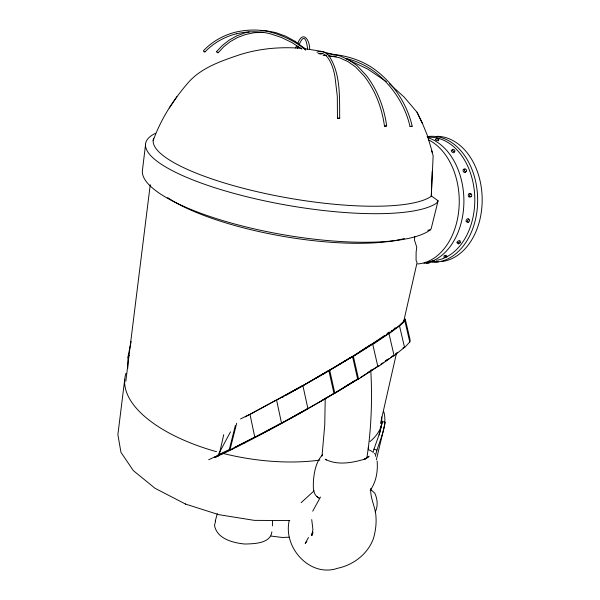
<?xml version="1.0" encoding="UTF-8"?>
<svg xmlns="http://www.w3.org/2000/svg" width="600" height="600" viewBox="0 0 600 600"><rect width="100%" height="100%" fill="white"/><g stroke="black" fill="none" stroke-linecap="round" stroke-linejoin="round"><path stroke-width="0.9" d="M325.222 398.175L324.75 424.928L322.013 456.075M316.875 52.23C321.233 50.25 326.175 52.365 329.032 55.867C340.95 73.988 339.405 97.56 339.697 118.32L337.462 118.17L337.312 96.427L335.093 77.73C333.69 67.485 327.668 50.242 318.165 53.7M127.748 368.438L128.002 357.788L129.135 355.312M431.588 150.727L433.147 155.797L431.295 195.885L430.785 196.612A143.708 34.23 9.9 0 1 268.815 194.272A143.708 34.23 9.9 0 1 153.66 138.255M414.75 236.535L414.472 240.06L416.768 247.23L416.123 252.112L416.07 260.235L417.053 262.657L403.882 320.64M368.243 448.373L368.438 446.97C371.52 421.485 372.278 395.715 370.748 370.087M145.583 144.285L142.387 170.76A149.123 39.682 9.9 0 0 266.858 231.615A149.123 39.682 9.9 0 0 430.485 229.755L431.183 228.623L438.097 200.798L431.295 195.885L432.225 171.225M124.703 379.56L117.885 434.64L120.945 452.303L133.305 470.58L155.025 488.287L185.55 504.082M125.82 381.285L150.248 184.725M366.795 458.543L368.438 446.97M403.785 320.31L403.605 321.435L398.213 326.415L387.697 334.118L352.41 356.692L303.293 385.38L245.31 416.895M272.415 525.908L272.483 520.433M215.565 521.153L214.522 525.352C216.84 538.912 233.243 542.94 244.958 544.035C253.95 543.757 270.615 543.607 271.868 531.832M130.605 344.108L131.137 341.483M127.86 357.39L130.425 344.978M289.178 520.8C283.035 547.695 310.132 577.912 337.822 568.215C353.678 564.9 368.017 553.74 373.515 538.298C375.457 531.352 376.493 524.123 375.968 516.908C375.668 507.105 370.005 498.472 370.748 488.588M219 455.67L223.718 434.685M372.998 452.768C376.087 441 382.733 429.315 381.683 416.955M380.528 423.472L396.465 353.303M379.245 435.007L382.305 421.567L385.312 422.243L376.365 459.757M375.337 456.345C378.457 441.63 387.923 427.342 383.873 411.908M215.235 521.115L217.335 513.66M230.498 431.827L218.138 454.92L229.267 449.588L235.335 425.603M236.685 423.232L229.95 449.888L254.16 437.4M312.87 532.2L311.962 535.425L312.892 529.245L311.722 519.623M153.172 140.655C160.74 119.377 173.16 100.028 187.89 83.017C200.827 67.905 220.763 61.185 239.062 54.968C259.275 48.427 280.68 46.605 301.793 48.36M312.832 532.08L311.28 535.162L312.81 533.213M295.642 48.008L296.618 45.6M297.375 48.645L298.358 46.252M375.24 512.01C378.173 506.092 377.505 498.975 374.737 493.11L370.92 489.697M297.78 43.305C302.985 29.82 309.915 40.125 309.645 49.215M299.13 44.737C304.058 32.805 306.555 39.735 307.65 49.267M312.712 511.192L320.445 497.062M308.475 537.502L305.235 543.39L306.877 541.38M438.097 200.798L436.597 203.093A150.54 36.502 9.9 0 1 246.623 196.702A150.54 36.502 9.9 0 1 155.55 133.282M176.91 96.698L169.267 108.03M370.178 490.342C376.267 481.995 378 471.007 377.123 460.92M386.678 125.917L384.472 126.12L386.678 125.917C384.188 107.663 377.483 89.858 366.127 75.248L356.962 65.49L348.69 59.843L340.215 56.017L331.395 53.932L326.257 53.767M305.73 50.085C295.688 41.55 283.538 35.745 270.892 32.205L270.772 32.175C259.282 29.13 247.222 29.52 235.695 32.108L235.575 32.138C223.38 35.258 212.025 41.572 203.4 50.805L204.007 51.773L204.892 51.742M395.183 327.697L393.007 330.225L391.447 330.653M322.41 454.86C316.072 461.82 314.295 471.457 313.447 480.525C313.343 486.015 312.375 493.545 317.595 497.085M337.462 118.17L339.697 118.32M403.043 347.933L404.58 347.558L409.688 342.082M367.853 457.567L369.105 456.217L363.952 459.487L365.595 458.842C352.98 462.75 337.44 465.787 325.185 459.195L326.34 460.072M216.608 51.547L222.458 45.367L229.178 40.125L236.752 35.88L244.868 32.85L249.18 31.95M218.153 52.68L223.958 46.568L230.438 41.498L237.757 37.418L245.7 34.463L253.995 32.737L263.535 32.31M315.96 378.195L316.185 377.985C339.413 364.418 362.918 350.61 384.817 335.303M404.752 321.112L399.555 326.108L404.58 347.558M204.877 52.057C213.345 43.013 224.483 36.803 236.46 33.758L236.34 33.787C247.59 31.275 259.343 30.878 270.548 33.87L281.362 37.432L291.93 42.555L301.853 49.088M301.17 502.643L314.085 490.838M387.188 359.558L385.155 361.312L388.972 358.673M392.347 356.183L394.118 355.718L404.228 347.58M395.43 353.978L397.41 352.425M399.202 326.108L389.018 333.788L394.118 355.718M386.97 333.645L389.183 331.98M367.53 372.975L372.675 369.293M446.707 255.382L445.147 255.337L443.685 256.185M378.593 366.368L393.548 355.8M378.803 365.7L360.623 377.4M380.918 364.237L383.04 362.775M390.502 357.623L392.79 356.04M373.455 344.017L388.447 333.847M357.84 378.78L356.347 379.748L358.538 379.095L377.85 366.502L372.705 344.138L370.5 344.903L360.93 350.978M321.255 400.942L333.975 393.487L328.868 370.553L303.66 385.23M359.085 378.382L357.548 379.365C317.558 403.897 276.495 426.683 234.495 447.585M372.705 344.138L353.392 356.4L358.538 379.095M351.225 357.135L339.915 363.99M339.675 389.993L348.795 384.39M350.303 383.468L355.59 380.212L345.015 386.715M338.153 390.93C300.293 413.73 261.495 435.007 221.782 454.388M329.73 370.38L352.545 356.558L357.69 379.26L334.837 393.308L329.73 370.38L294.923 390.27M282.135 397.447L283.77 396.533M285.405 395.618L293.377 391.132M307.882 408.45L281.535 423.188L276.593 400.147L302.843 385.403L307.882 408.45L308.407 408.465L294.892 415.822L295.282 415.815M275.858 400.32L249.983 414.345L254.805 437.257L280.8 423.353M289.905 392.812L303.382 385.515M240.555 418.95L249.337 414.495M214.522 457.185L230.415 449.64M208.642 459.757L218.265 455.34M216.18 456.967L218.58 455.865M214.455 457.522L218.535 455.798M332.76 54.682L337.267 54.877C350.625 56.82 363.743 61.492 374.707 69.465C393.315 83.258 407.01 103.583 412.185 126.21L410.062 126.555C404.918 104.333 391.53 84.338 373.237 70.778C365.362 65.123 355.335 60.57 345.54 58.365M410.077 126.562L412.185 126.21M445.215 255.93L445.665 255.803M242.655 443.467L244.087 443.183M427.725 230.243L430.485 229.755M319.868 54.165L322.635 53.677M268.222 430.252L269.168 430.095M289.77 520.597L254.325 520.365L218.827 514.673L185.257 503.985M323.138 55.477L326.64 55.62M428.565 261.743L429.21 261.457M260.43 30.652L265.748 30.652L275.76 32.595L285.532 36.127L295.095 41.325M218.85 454.882L220.987 454.763M229.267 449.588L232.11 449.445M289.163 537.202L282.293 537.48L271.05 536.062M329.423 55.718L339.487 57.75L347.752 61.5L355.5 66.84L364.26 76.155C375.435 90.57 382.02 108.127 384.472 126.12M328.778 56.355L336.157 56.662M304.125 48.57L322.185 51.472L334.26 54.975M373.815 449.153L376.778 450.022M368.228 449.558L372.36 451.545M345.75 58.635L367.853 69.15L386.355 81.653M316.702 496.433L319.718 498.518M318.03 497.4L318.817 497.97M303.855 47.835L305.82 49.733M294.983 41.242L303.96 47.902M464.85 169.523L464.632 169.35A1.838 1.215 63.9 0 0 463.35 169.38L463.162 169.665A1.838 1.215 63.9 0 0 464.145 172.38A1.838 1.215 63.9 0 0 465.743 171.278M389.377 83.738L404.213 97.14L417.007 112.2L422.535 123.637L427.2 135.023L432.457 152.572M374.4 453.353L374.962 454.05M422.535 123.637L417.007 112.2M382.305 421.567A130.553 58.927 10 0 1 369.99 441.585M319.83 460.088A130.553 58.927 10 0 1 222.892 453.375M216.487 451.68A130.553 58.927 10 0 1 125.985 373.312M218.13 52.305A0.96 0.405 34.5 0 1 217.792 52.74A0.96 0.405 34.5 0 1 216.705 52.028A0.96 0.405 34.5 0 1 216.855 51.48M404.43 238.507A139.417 37.598 9.9 0 1 167.64 197.595M428.4 139.785A63.9 44.73 88.6 0 1 458.91 209.138A63.9 44.73 88.6 0 1 417.638 263.955M438.338 261.825A62.775 45.037 88.9 0 1 432.945 261.472M437.033 136.29A62.775 45.037 88.9 0 1 482.115 196.47A62.775 45.037 88.9 0 1 441.96 261.555M427.08 136.665A63 44.977 88.8 0 1 477.645 198.548A63 44.977 88.8 0 1 429.405 262.028M427.928 137.738A63.675 44.797 88.6 0 1 463.86 203.843A63.675 44.797 88.6 0 1 424.005 263.317M428.025 137.317A61.74 43.987 88.8 0 1 474.6 193.942A61.74 43.987 88.8 0 1 436.478 260.31M434.715 260.543A61.74 43.987 88.8 0 1 432.06 260.707M438.345 140.01A1.8 0.51 17 0 1 437.662 140.67A1.8 0.51 17 0 1 435.345 139.507L435.428 139.395A1.8 0.51 17 0 1 435.908 139.297M468.84 219.39A1.86 1.095 -54.4 0 0 468.757 219.06L468.592 218.82A1.86 1.095 -54.4 0 0 467.317 218.903L466.965 219.18A1.86 1.095 -54.4 0 0 466.08 221.34A1.86 1.095 -54.4 0 0 467.58 221.655M459.967 241.335A1.838 0.735 -32.1 0 0 460.08 240.84L459.982 240.683A1.838 0.735 -32.1 0 0 458.715 240.788L458.295 240.99A1.838 0.735 -32.1 0 0 456.885 242.52A1.838 0.735 -32.1 0 0 458.265 242.678M454.125 151.403A1.823 0.938 37 0 1 453.188 152.648A1.823 0.938 37 0 1 451.312 150.488L451.44 150.278A1.823 0.938 37 0 1 452.715 150.262M470.707 194.243A1.853 1.268 -83.5 0 0 470.52 193.875L470.265 193.59A1.853 1.268 -83.5 0 0 468.99 193.65L468.72 193.958A1.853 1.268 -83.5 0 0 468.615 196.567A1.853 1.268 -83.5 0 0 470.423 196.478M409.92 340.718L409.822 342.112L404.895 321.165L405.202 318.907L410.01 339.36L409.92 340.718M444.12 257.303L447.022 256.597L444.12 257.303M429.127 262.95L426.202 262.92L429.127 262.95M464.272 170.002A1.545 1.02 63.9 0 0 466.065 171.757A1.545 1.02 63.9 0 0 465.9 169.297A1.545 1.02 63.9 0 0 464.272 170.002M468.54 222.097A1.567 0.922 -54.4 0 0 469.395 219.712A1.567 0.922 -54.4 0 0 467.362 221.01A1.567 0.922 -54.4 0 0 468.54 222.097M436.44 138.683A1.515 0.427 17 0 0 438.9 139.208A1.515 0.427 17 0 0 437.19 138.165A1.515 0.427 17 0 0 436.44 138.683M458.67 243.757A1.545 0.622 -32.1 0 0 460.545 242.093A1.545 0.622 -32.1 0 0 458.393 242.678A1.545 0.622 -32.1 0 0 458.67 243.757M452.565 150.42A1.53 0.788 37 0 0 454.83 151.365A1.53 0.788 37 0 0 453.518 149.43A1.53 0.788 37 0 0 452.565 150.42M471.382 196.365A1.56 1.065 -83.5 0 0 471 193.785A1.56 1.065 -83.5 0 0 469.612 195.75A1.56 1.065 -83.5 0 0 471.382 196.365"/></g></svg>
